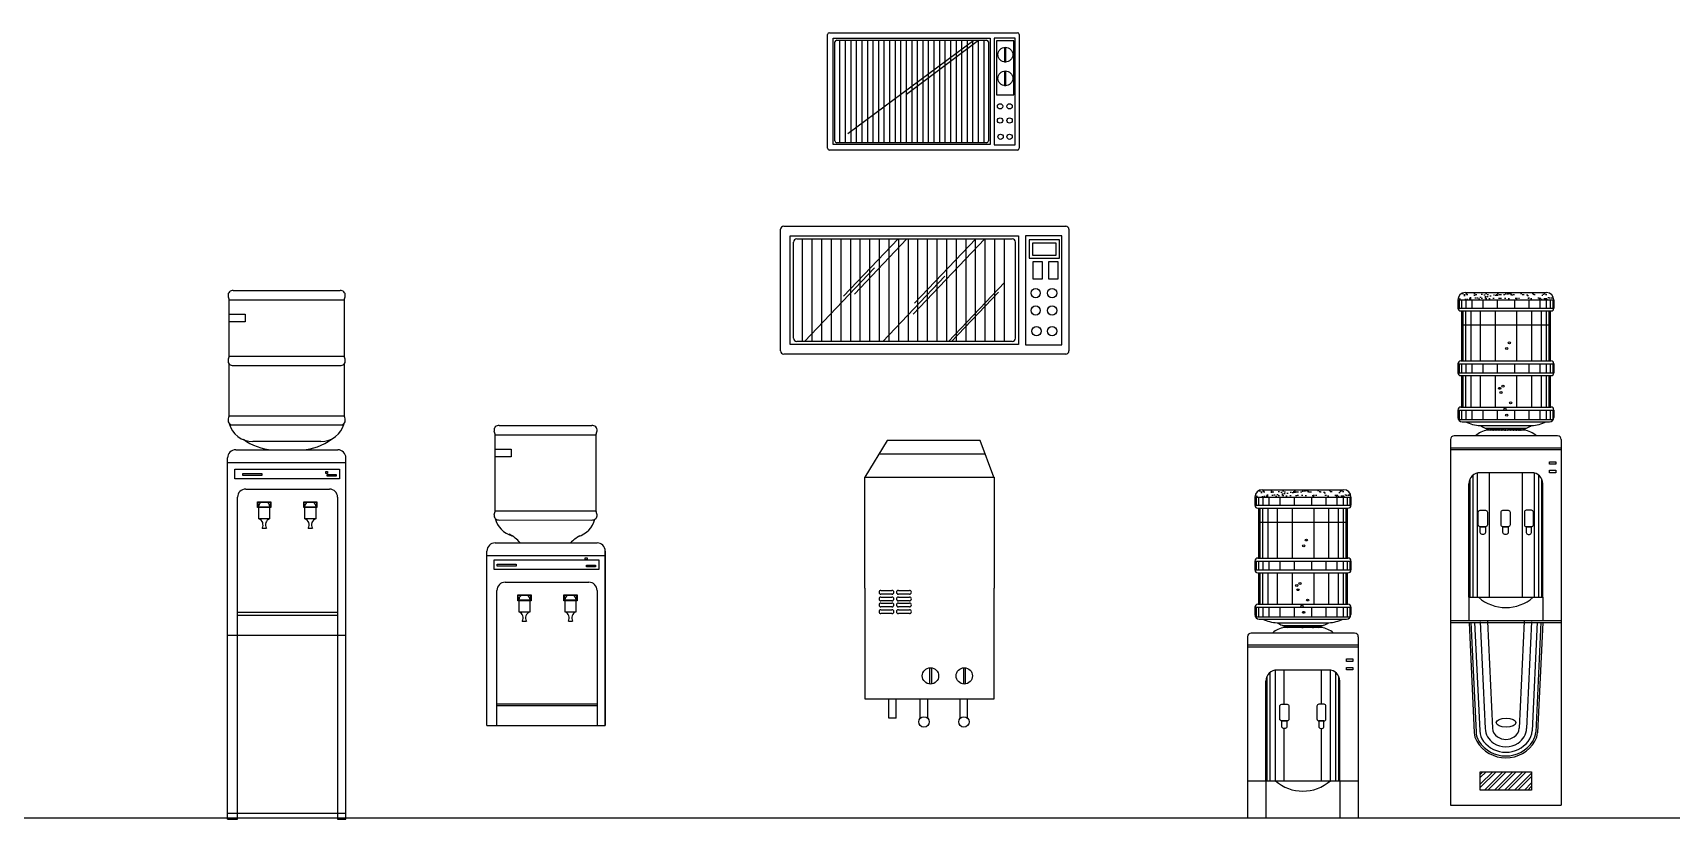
# Model space of a CAD drawing. Header units: inches. Extents: x 11.8 to 54.3, y 10.8 to 35.6.
# Drawn here: x 46.136 to 50.57, y 13.994 to 16.123 of the extents above; entities that cross this region are included whole.
import ezdxf

# ---------------------------------------------------------------- set-up
doc = ezdxf.new("R2010")
doc.units = ezdxf.units.IN
doc.header["$MEASUREMENT"] = 0
for name, color, linetype in [('02', 2, 'Continuous'), ('1', 1, 'Continuous'), ('4', 4, 'Continuous'), ('8', 8, 'Continuous')]:
    doc.layers.add(name, color=color, linetype=linetype)

msp = doc.modelspace()

# ---------------------------------------------------------------- hatches: boundary and pattern name
at = {"layer": '8'}
h = msp.add_hatch(dxfattribs=at)
h.set_pattern_fill('AR-SAND', color=256, scale=0.0004, style=0)
h.set_pattern_definition([(37.5, (-9.658179, -2.739798), (-0.0006400125, 0.0195765295), [0, -0.0154432, 0, -0.017272, 0, -0.01651]), (7.5, (-9.65818, -2.739798), (0.017980931, 0.028673004), [0, -0.0083312, 0, -0.0139192, 0, -0.005334]), (327.5, (-9.670676, -2.739798), (0.031639695, 5.74874e-05), [0, -0.00508, 0, -0.018288, 0, -0.023876]), (317.5, (-9.670676, -2.739798), (0.030542258, 0.008917173), [0, -0.00254, 0, -0.0119888, 0, -0.013716])])
h.paths.add_polyline_path([(50.0123, 15.42, 0.414214), (49.9923, 15.4), (50.2523, 15.4, 0.414214), (50.2323, 15.42)])
h = msp.add_hatch(dxfattribs=at)
h.set_pattern_fill('AR-SAND', color=256, scale=0.0001, style=0)
h.set_pattern_definition([(37.5, (-9.658179, -2.7397983), (-0.00016000313, 0.00489413237), [0, -0.0038608, 0, -0.004318, 0, -0.0041275]), (7.5, (-9.658179, -2.739798), (0.0044952328, 0.007168251), [0, -0.0020828, 0, -0.0034798, 0, -0.0013335]), (327.5, (-9.6613033, -2.7397983), (0.0079099237, 1.437185e-05), [0, -0.00127, 0, -0.004572, 0, -0.005969]), (317.5, (-9.661303, -2.739798), (0.0076355645, 0.0022292932), [0, -0.000635, 0, -0.0029972, 0, -0.003429])])
h.paths.add_polyline_path([(50.0675, 15.0527, 0.022356), (50.0813, 15.0474), (50.1634, 15.0474, 0.022356), (50.1771, 15.0527)])
h = msp.add_hatch(dxfattribs=at)
h.set_pattern_fill('AR-SAND', color=256, scale=0.0004, style=0)
h.set_pattern_definition([(37.5, (-10.207418, -3.27366), (-0.0006400125, 0.0195765295), [0, -0.0154432, 0, -0.017272, 0, -0.01651]), (7.5, (-10.207418, -3.27366), (0.017980931, 0.028673004), [0, -0.0083312, 0, -0.0139192, 0, -0.005334]), (327.5, (-10.219915, -3.27366), (0.031639695, 5.74874e-05), [0, -0.00508, 0, -0.018288, 0, -0.023876]), (317.5, (-10.219915, -3.27366), (0.030542258, 0.008917173), [0, -0.00254, 0, -0.0119888, 0, -0.013716])])
h.paths.add_polyline_path([(49.4631, 14.8862, 0.414214), (49.4431, 14.8662), (49.7031, 14.8662, 0.414214), (49.6831, 14.8862)])
h = msp.add_hatch(dxfattribs=at)
h.set_pattern_fill('AR-SAND', color=256, scale=0.0001, style=0)
h.set_pattern_definition([(37.5, (-10.207418, -3.2736608), (-0.00016000313, 0.00489413237), [0, -0.0038608, 0, -0.004318, 0, -0.0041275]), (7.5, (-10.207418, -3.273661), (0.0044952328, 0.007168251), [0, -0.0020828, 0, -0.0034798, 0, -0.0013335]), (327.5, (-10.210542, -3.2736608), (0.0079099237, 1.437185e-05), [0, -0.00127, 0, -0.004572, 0, -0.005969]), (317.5, (-10.210542, -3.273661), (0.0076355645, 0.0022292932), [0, -0.000635, 0, -0.0029972, 0, -0.003429])])
h.paths.add_polyline_path([(49.5183, 14.5188, 0.022356), (49.532, 14.5136), (49.6142, 14.5136, 0.022356), (49.6279, 14.5188)])
h = msp.add_hatch(dxfattribs=at)
h.set_pattern_fill('ANSI32', color=256, scale=0.002, style=0)
h.set_pattern_definition([(45, (-10.557365, -2.985336), (-0.013470384, 0.013470384), []), (45, (-10.548385, -2.985336), (-0.013470384, 0.013470384), [])])
h.paths.add_polyline_path([(50.1915, 14.1228), (50.0532, 14.1228), (50.0532, 14.0734), (50.1915, 14.0734)])

# ---------------------------------------------------------------- linework, layer by layer
at = {"layer": '02'}
for p, q in [((48.3019, 15.8205), (48.3019, 16.1081)), ((48.3019, 16.1081), (48.7271, 16.1081)), ((48.3069, 15.8305), (48.3069, 16.0981)), ((48.3119, 16.1031), (48.7171, 16.1031)), ((48.3204, 15.8255), (48.3204, 16.1031)), ((48.3354, 15.8255), (48.3354, 16.1031)), ((48.3354, 15.8255), (48.3354, 16.1031)), ((48.3415, 15.8508), (48.683, 16.1031)), ((48.3504, 15.8255), (48.3504, 16.1031)), ((48.3654, 15.8255), (48.3654, 16.1031)), ((48.3804, 15.8255), (48.3804, 16.1031)), ((48.3804, 15.8255), (48.3804, 16.1031)), ((48.3804, 15.8255), (48.3804, 16.1031)), ((48.3954, 15.8255), (48.3954, 16.1031)), ((48.4104, 15.8255), (48.4104, 16.1031)), ((48.4254, 15.8255), (48.4254, 16.1031)), ((48.4254, 15.8255), (48.4254, 16.1031)), ((48.4404, 15.8255), (48.4404, 16.1031)), ((48.4554, 15.8255), (48.4554, 16.1031)), ((48.4704, 15.8255), (48.4704, 16.1031)), ((48.4854, 15.8255), (48.4854, 16.1031)), ((48.5004, 15.8255), (48.5004, 16.1031)), ((48.5004, 15.9572), (48.6949, 16.1031)), ((48.5154, 15.8255), (48.5154, 16.1031)), ((48.5304, 15.8255), (48.5304, 16.1031)), ((48.5454, 15.8255), (48.5454, 16.1031)), ((48.5604, 15.8255), (48.5604, 16.1031)), ((48.5754, 15.8255), (48.5754, 16.1031)), ((48.5904, 15.8255), (48.5904, 16.1031)), ((48.6054, 15.8255), (48.6054, 16.1031)), ((48.6204, 15.8255), (48.6204, 16.1031)), ((48.6354, 15.8255), (48.6354, 16.1031)), ((48.6504, 15.8255), (48.6504, 16.1031)), ((48.6654, 15.8255), (48.6654, 16.1031)), ((48.6804, 15.8255), (48.6804, 16.1031)), ((48.6954, 15.8255), (48.6954, 16.1031)), ((48.7104, 15.8255), (48.7104, 16.1031)), ((48.7221, 16.0981), (48.7221, 15.8305)), ((48.7271, 16.1081), (48.7271, 15.8205)), ((48.7379, 16.1081), (48.7379, 15.82)), ((48.7948, 16.1081), (48.7379, 16.1081)), ((48.7437, 16.1014), (48.7437, 15.9553)), ((48.791, 16.1014), (48.7437, 16.1014)), ((48.791, 15.9553), (48.791, 16.1014)), ((48.7948, 15.82), (48.7948, 16.1081)), ((48.7658, 16.0824), (48.7658, 16.0444)), ((48.7696, 16.0824), (48.7658, 16.0824)), ((48.7696, 16.0444), (48.7696, 16.0824)), ((48.7658, 16.0444), (48.7696, 16.0444)), ((48.7658, 16.0183), (48.7658, 15.9803)), ((48.7696, 16.0183), (48.7658, 16.0183)), ((48.7696, 15.9803), (48.7696, 16.0183)), ((48.7658, 15.9803), (48.7696, 15.9803)), ((48.7437, 15.9553), (48.791, 15.9553)), ((48.7271, 15.8205), (48.3019, 15.8205)), ((48.7171, 15.8255), (48.3119, 15.8255)), ((48.7379, 15.82), (48.7948, 15.82)), ((48.1859, 15.2791), (48.1859, 15.5738)), ((48.1859, 15.5738), (48.8036, 15.5738)), ((48.2033, 15.5651), (48.7863, 15.5651)), ((48.2195, 15.2878), (48.2195, 15.5651)), ((48.2455, 15.2878), (48.2455, 15.5651)), ((48.2715, 15.2878), (48.2715, 15.5651)), ((48.2975, 15.2878), (48.2975, 15.5651)), ((48.3235, 15.2878), (48.3235, 15.5651)), ((48.3299, 15.4097), (48.478, 15.5651)), ((48.3495, 15.2878), (48.3495, 15.5651)), ((48.3597, 15.4159), (48.5018, 15.5651)), ((48.3755, 15.2878), (48.3755, 15.5651)), ((48.4015, 15.2878), (48.4015, 15.5651)), ((48.4275, 15.2878), (48.4275, 15.5651)), ((48.4535, 15.2878), (48.4535, 15.5651)), ((48.4795, 15.2878), (48.4795, 15.5651)), ((48.5055, 15.2878), (48.5055, 15.5651)), ((48.5185, 15.3614), (48.7126, 15.5651)), ((48.5222, 15.3911), (48.688, 15.5651)), ((48.5315, 15.2878), (48.5315, 15.5651)), ((48.5575, 15.2878), (48.5575, 15.5651)), ((48.5835, 15.2878), (48.5835, 15.5651)), ((48.6095, 15.2878), (48.6095, 15.5651)), ((48.6355, 15.2878), (48.6355, 15.5651)), ((48.6615, 15.2878), (48.6615, 15.5651)), ((48.6875, 15.2878), (48.6875, 15.5651)), ((48.7135, 15.2878), (48.7135, 15.5651)), ((48.7395, 15.2878), (48.7395, 15.5651)), ((48.7655, 15.2878), (48.7655, 15.5651)), ((48.8036, 15.5738), (48.8036, 15.2791)), ((48.8224, 15.5738), (48.8224, 15.2782)), ((48.921, 15.5738), (48.8224, 15.5738)), ((48.8325, 15.5623), (48.8325, 15.5127)), ((48.9143, 15.5623), (48.8325, 15.5623)), ((48.9143, 15.5127), (48.9143, 15.5623)), ((48.921, 15.2782), (48.921, 15.5738)), ((48.1946, 15.2965), (48.1946, 15.5565)), ((48.7949, 15.5565), (48.7949, 15.2965)), ((48.8411, 15.5536), (48.8411, 15.5213)), ((48.9057, 15.5536), (48.8411, 15.5536)), ((48.8411, 15.5213), (48.9057, 15.5213)), ((48.9057, 15.5213), (48.9057, 15.5536)), ((48.2249, 15.2878), (48.4143, 15.4866)), ((48.8325, 15.5127), (48.9143, 15.5127)), ((48.8424, 15.5027), (48.8424, 15.4569)), ((48.8684, 15.5027), (48.8424, 15.5027)), ((48.8684, 15.4569), (48.8684, 15.5027)), ((48.8846, 15.5027), (48.8846, 15.4569)), ((48.9106, 15.5027), (48.8846, 15.5027)), ((48.9106, 15.4569), (48.9106, 15.5027)), ((48.436, 15.2878), (48.6041, 15.4643)), ((48.6139, 15.2878), (48.7654, 15.4469)), ((48.8424, 15.4569), (48.8684, 15.4569)), ((48.8846, 15.4569), (48.9106, 15.4569)), ((46.6674, 15.2474), (46.6674, 15.4005)), ((46.6674, 15.4005), (46.9789, 15.4005)), ((46.6784, 15.4257), (46.9679, 15.4257)), ((46.9789, 15.4005), (46.9789, 15.2474)), ((48.6225, 15.2878), (48.7493, 15.4209)), ((49.9923, 15.4, -0.0349), (50.2523, 15.4, -0.0349)), ((49.9956, 15.4, -0.0349), (49.9956, 15.378, -0.0349)), ((50.0023, 15.4, -0.0349), (50.0023, 15.378, -0.0349)), ((50.0136, 15.4, -0.0349), (50.0136, 15.378, -0.0349)), ((50.0301, 15.4, -0.0349), (50.0301, 15.378, -0.0349)), ((50.0599, 15.4, -0.0349), (50.0599, 15.378, -0.0349)), ((50.0986, 15.4, -0.0349), (50.0986, 15.378, -0.0349)), ((50.146, 15.4, -0.0349), (50.146, 15.378, -0.0349)), ((50.1848, 15.4, -0.0349), (50.1848, 15.378, -0.0349)), ((50.2145, 15.4, -0.0349), (50.2145, 15.378, -0.0349)), ((50.2311, 15.4, -0.0349), (50.2311, 15.378, -0.0349)), ((50.2424, 15.4, -0.0349), (50.2424, 15.378, -0.0349)), ((50.249, 15.4, -0.0349), (50.249, 15.378, -0.0349)), ((46.6674, 15.3408), (46.6674, 15.3615)), ((46.6674, 15.3615), (46.7111, 15.3615)), ((46.7111, 15.3408), (46.6674, 15.3408)), ((46.7111, 15.3615), (46.7111, 15.3408)), ((49.9923, 15.378, -0.0349), (50.2523, 15.378, -0.0349)), ((50.0059, 15.37, -0.0349), (50.0059, 15.235, -0.0349)), ((50.013, 15.37, -0.0349), (50.013, 15.235, -0.0349)), ((50.0273, 15.37, -0.0349), (50.0273, 15.235, -0.0349)), ((50.0528, 15.37, -0.0349), (50.0528, 15.235, -0.0349)), ((50.0931, 15.37, -0.0349), (50.0931, 15.235, -0.0349)), ((50.1515, 15.37, -0.0349), (50.1515, 15.235, -0.0349)), ((50.1919, 15.37, -0.0349), (50.1919, 15.235, -0.0349)), ((50.2174, 15.37, -0.0349), (50.2174, 15.235, -0.0349)), ((50.2317, 15.37, -0.0349), (50.2317, 15.235, -0.0349)), ((50.2388, 15.37, -0.0349), (50.2388, 15.235, -0.0349)), ((50.0023, 15.3326, -0.0349), (50.2423, 15.3326, -0.0349)), ((48.8036, 15.2791), (48.1859, 15.2791)), ((48.7863, 15.2878), (48.2033, 15.2878)), ((48.8224, 15.2782), (48.921, 15.2782)), ((46.6674, 15.2474), (46.9789, 15.2474)), ((46.6674, 15.0867), (46.6674, 15.2268)), ((46.6784, 15.2222), (46.9692, 15.2224)), ((46.9789, 15.2268), (46.9789, 15.0867)), ((49.9923, 15.227, -0.0349), (50.2523, 15.227, -0.0349)), ((49.9956, 15.227, -0.0349), (49.9956, 15.203, -0.0349)), ((50.0023, 15.227, -0.0349), (50.0023, 15.203, -0.0349)), ((50.0136, 15.227, -0.0349), (50.0136, 15.203, -0.0349)), ((50.0301, 15.227, -0.0349), (50.0301, 15.203, -0.0349)), ((50.0599, 15.227, -0.0349), (50.0599, 15.203, -0.0349)), ((50.0986, 15.227, -0.0349), (50.0986, 15.203, -0.0349)), ((50.146, 15.227, -0.0349), (50.146, 15.203, -0.0349)), ((50.1848, 15.227, -0.0349), (50.1848, 15.203, -0.0349)), ((50.2145, 15.227, -0.0349), (50.2145, 15.203, -0.0349)), ((50.2311, 15.227, -0.0349), (50.2311, 15.203, -0.0349)), ((50.2424, 15.227, -0.0349), (50.2424, 15.203, -0.0349)), ((50.249, 15.227, -0.0349), (50.249, 15.203, -0.0349)), ((49.9923, 15.203, -0.0349), (50.2523, 15.203, -0.0349)), ((50.0059, 15.195, -0.0349), (50.0059, 15.11, -0.0349)), ((50.013, 15.195, -0.0349), (50.013, 15.11, -0.0349)), ((50.0273, 15.195, -0.0349), (50.0273, 15.11, -0.0349)), ((50.0528, 15.195, -0.0349), (50.0528, 15.11, -0.0349)), ((50.0931, 15.195, -0.0349), (50.0931, 15.11, -0.0349)), ((50.1515, 15.195, -0.0349), (50.1515, 15.11, -0.0349)), ((50.1919, 15.195, -0.0349), (50.1919, 15.11, -0.0349)), ((50.2174, 15.195, -0.0349), (50.2174, 15.11, -0.0349)), ((50.2317, 15.195, -0.0349), (50.2317, 15.11, -0.0349)), ((50.2388, 15.195, -0.0349), (50.2388, 15.11, -0.0349)), ((46.6674, 15.0867), (46.9789, 15.0867)), ((49.9923, 15.102, -0.0349), (50.2523, 15.102, -0.0349)), ((49.9939, 15.0761, -0.0349), (50.2508, 15.0761, -0.0349)), ((49.9956, 15.102, -0.0349), (49.9956, 15.0761, -0.0349)), ((50.0023, 15.102, -0.0349), (50.0023, 15.0761, -0.0349)), ((50.0136, 15.102, -0.0349), (50.0136, 15.0761, -0.0349)), ((50.0301, 15.102, -0.0349), (50.0301, 15.0761, -0.0349)), ((50.0599, 15.102, -0.0349), (50.0599, 15.0761, -0.0349)), ((50.0986, 15.102, -0.0349), (50.0986, 15.0761, -0.0349)), ((50.146, 15.102, -0.0349), (50.146, 15.0761, -0.0349)), ((50.1848, 15.102, -0.0349), (50.1848, 15.0761, -0.0349)), ((50.2145, 15.102, -0.0349), (50.2145, 15.0761, -0.0349)), ((50.2311, 15.102, -0.0349), (50.2311, 15.0761, -0.0349)), ((50.2424, 15.102, -0.0349), (50.2424, 15.0761, -0.0349)), ((50.249, 15.102, -0.0349), (50.249, 15.0761, -0.0349)), ((46.6784, 15.0615), (46.9692, 15.0616)), ((47.3871, 14.8294), (47.3871, 15.035)), ((47.3871, 15.035), (47.6602, 15.035)), ((47.3981, 15.0602), (47.6492, 15.0602)), ((47.6602, 15.035), (47.6602, 14.8294)), ((50.0526, 15.06, -0.0349), (50.1921, 15.06, -0.0349)), ((50.0675, 15.0527, -0.0349), (50.1771, 15.0527, -0.0349)), ((46.6854, 14.9944), (46.9614, 14.9944)), ((46.9155, 15.0167), (46.732, 15.0167)), ((47.3871, 14.9753), (47.3871, 14.996)), ((47.3871, 14.996), (47.4307, 14.996)), ((47.4307, 14.996), (47.4307, 14.9753)), ((49.9723, 14.9998, -0.0349), (50.2723, 14.9998, -0.0349)), ((49.9723, 14.9948, -0.0349), (50.2723, 14.9948, -0.0349)), ((46.6634, 13.9944), (46.6634, 14.9724)), ((46.6634, 14.9601), (46.9834, 14.9601)), ((46.6826, 14.9158), (46.6826, 14.9421)), ((46.6826, 14.9421), (46.966, 14.9421)), ((46.966, 14.9421), (46.966, 14.9158)), ((46.9834, 13.9944), (46.9834, 14.9724)), ((47.4307, 14.9753), (47.3871, 14.9753)), ((46.966, 14.9158), (46.6826, 14.9158)), ((46.7049, 14.9249), (46.7049, 14.93)), ((46.7049, 14.93), (46.7562, 14.93)), ((46.7562, 14.9249), (46.7049, 14.9249)), ((46.7562, 14.93), (46.7562, 14.9249)), ((46.9289, 14.9305), (46.9289, 14.9356)), ((46.9289, 14.9356), (46.934, 14.9356)), ((46.934, 14.9305), (46.9289, 14.9305)), ((46.9329, 14.9226), (46.9329, 14.9271)), ((46.9329, 14.9271), (46.9571, 14.9271)), ((46.9571, 14.9226), (46.9329, 14.9226)), ((46.934, 14.9356), (46.934, 14.9305)), ((46.9571, 14.9271), (46.9571, 14.9226)), ((50.0254, 14.5952, -0.0349), (50.0254, 14.9153, -0.0349)), ((50.0336, 14.5952, -0.0349), (50.0336, 14.9256, -0.0349)), ((50.0453, 14.5952, -0.0349), (50.0453, 14.9322, -0.0349)), ((50.0778, 14.5952, -0.0349), (50.0778, 14.9322, -0.0349)), ((50.1669, 14.5952, -0.0349), (50.1669, 14.9322, -0.0349)), ((50.1994, 14.5952, -0.0349), (50.1994, 14.9322, -0.0349)), ((50.2111, 14.5952, -0.0349), (50.2111, 14.9256, -0.0349)), ((50.2193, 14.5952, -0.0349), (50.2193, 14.9153, -0.0349)), ((46.6903, 13.9944), (46.6903, 14.866)), ((46.7123, 14.888), (46.9391, 14.888)), ((46.7447, 14.8379), (46.7447, 14.8539)), ((46.7447, 14.8539), (46.7806, 14.8539)), ((46.7806, 14.8539), (46.7806, 14.8379)), ((46.8694, 14.8379), (46.8694, 14.8539)), ((46.8694, 14.8539), (46.9053, 14.8539)), ((46.9053, 14.8539), (46.9053, 14.8379)), ((46.9611, 14.866), (46.9611, 13.9944)), ((49.4431, 14.8662), (49.7031, 14.8662)), ((49.4464, 14.8662), (49.4464, 14.8442)), ((49.453, 14.8662), (49.453, 14.8442)), ((49.4644, 14.8662), (49.4644, 14.8442)), ((49.4809, 14.8662), (49.4809, 14.8442)), ((49.5107, 14.8662), (49.5107, 14.8442)), ((49.5494, 14.8662), (49.5494, 14.8442)), ((49.5968, 14.8662), (49.5968, 14.8442)), ((49.6355, 14.8662), (49.6355, 14.8442)), ((49.6653, 14.8662), (49.6653, 14.8442)), ((49.6818, 14.8662), (49.6818, 14.8442)), ((49.6932, 14.8662), (49.6932, 14.8442)), ((49.6998, 14.8662), (49.6998, 14.8442)), ((46.7806, 14.8379), (46.7447, 14.8379)), ((46.7461, 14.8393), (46.7461, 14.8525)), ((46.7461, 14.8525), (46.7792, 14.8525)), ((46.7792, 14.8393), (46.7461, 14.8393)), ((46.748, 14.8393), (46.748, 14.8426)), ((46.748, 14.8074), (46.748, 14.8379)), ((46.7579, 14.8525), (46.7673, 14.8525)), ((46.7772, 14.8426), (46.7772, 14.8393)), ((46.7772, 14.8379), (46.7772, 14.8074)), ((46.7792, 14.8525), (46.7792, 14.8393)), ((46.9053, 14.8379), (46.8694, 14.8379)), ((46.8707, 14.8393), (46.8707, 14.8525)), ((46.8707, 14.8525), (46.9039, 14.8525)), ((46.9039, 14.8393), (46.8707, 14.8393)), ((46.8727, 14.8393), (46.8727, 14.8426)), ((46.8727, 14.8074), (46.8727, 14.8379)), ((46.8826, 14.8525), (46.8919, 14.8525)), ((46.9018, 14.8426), (46.9018, 14.8393)), ((46.9018, 14.8379), (46.9018, 14.8074)), ((46.9039, 14.8525), (46.9039, 14.8393)), ((47.3871, 14.8294), (47.6602, 14.8294)), ((49.4431, 14.8442), (49.7031, 14.8442)), ((49.4567, 14.8362), (49.4567, 14.7012)), ((49.4638, 14.8362), (49.4638, 14.7012)), ((49.478, 14.8362), (49.478, 14.7012)), ((49.5035, 14.8362), (49.5035, 14.7012)), ((49.5439, 14.8362), (49.5439, 14.7012)), ((49.6023, 14.8362), (49.6023, 14.7012)), ((49.6427, 14.8362), (49.6427, 14.7012)), ((49.6682, 14.8362), (49.6682, 14.7012)), ((49.6824, 14.8362), (49.6824, 14.7012)), ((49.6895, 14.8362), (49.6895, 14.7012)), ((46.7772, 14.8074), (46.748, 14.8074)), ((46.7569, 14.7826), (46.7683, 14.7826)), ((46.9018, 14.8074), (46.8727, 14.8074)), ((46.8815, 14.7826), (46.893, 14.7826)), ((47.3981, 14.8042), (47.6505, 14.8044)), ((49.4531, 14.7988), (49.6931, 14.7988)), ((47.3653, 14.2485), (47.3653, 14.7203)), ((47.3873, 14.7423), (47.6633, 14.7423)), ((47.6853, 14.7203), (47.6853, 14.2485)), ((47.6853, 14.2485), (47.6853, 14.7203)), ((47.3653, 14.7085), (47.6853, 14.7085)), ((47.3846, 14.6703), (47.3846, 14.6967)), ((47.3846, 14.6967), (47.6679, 14.6967)), ((47.3928, 14.6794), (47.3928, 14.6845)), ((47.3928, 14.6845), (47.4442, 14.6845)), ((47.4442, 14.6794), (47.3928, 14.6794)), ((47.4442, 14.6845), (47.4442, 14.6794)), ((47.6309, 14.6969), (47.6309, 14.7019)), ((47.6309, 14.7019), (47.636, 14.7019)), ((47.636, 14.6969), (47.6309, 14.6969)), ((47.6348, 14.6772), (47.6348, 14.6817)), ((47.6348, 14.6817), (47.6591, 14.6817)), ((47.6591, 14.6772), (47.6348, 14.6772)), ((47.636, 14.7019), (47.636, 14.6969)), ((47.6591, 14.6817), (47.6591, 14.6772)), ((47.6679, 14.6967), (47.6679, 14.6703)), ((49.4431, 14.6932), (49.7031, 14.6932)), ((49.4464, 14.6932), (49.4464, 14.6692)), ((49.453, 14.6932), (49.453, 14.6692)), ((49.4644, 14.6932), (49.4644, 14.6692)), ((49.4809, 14.6932), (49.4809, 14.6692)), ((49.5107, 14.6932), (49.5107, 14.6692)), ((49.5494, 14.6932), (49.5494, 14.6692)), ((49.5968, 14.6932), (49.5968, 14.6692)), ((49.6355, 14.6932), (49.6355, 14.6692)), ((49.6653, 14.6932), (49.6653, 14.6692)), ((49.6818, 14.6932), (49.6818, 14.6692)), ((49.6932, 14.6932), (49.6932, 14.6692)), ((49.6998, 14.6932), (49.6998, 14.6692)), ((47.6679, 14.6703), (47.3846, 14.6703)), ((47.4143, 14.6359), (47.641, 14.6359)), ((49.4431, 14.6692), (49.7031, 14.6692)), ((49.4567, 14.6612), (49.4567, 14.5762)), ((49.4638, 14.6612), (49.4638, 14.5762)), ((49.478, 14.6612), (49.478, 14.5762)), ((49.5035, 14.6612), (49.5035, 14.5762)), ((49.5439, 14.6612), (49.5439, 14.5762)), ((49.6023, 14.6612), (49.6023, 14.5762)), ((49.6427, 14.6612), (49.6427, 14.5762)), ((49.6682, 14.6612), (49.6682, 14.5762)), ((49.6824, 14.6612), (49.6824, 14.5762)), ((49.6895, 14.6612), (49.6895, 14.5762)), ((47.3923, 14.2485), (47.3923, 14.6139)), ((47.4487, 14.5859), (47.4487, 14.6018)), ((47.4487, 14.6018), (47.4846, 14.6018)), ((47.4501, 14.5873), (47.4501, 14.6005)), ((47.4501, 14.6005), (47.4832, 14.6005)), ((47.4832, 14.5873), (47.4501, 14.5873)), ((47.452, 14.5873), (47.452, 14.5906)), ((47.4619, 14.6005), (47.4713, 14.6005)), ((47.4812, 14.5906), (47.4812, 14.5873)), ((47.4832, 14.6005), (47.4832, 14.5873)), ((47.4846, 14.6018), (47.4846, 14.5859)), ((47.5734, 14.5859), (47.5734, 14.6018)), ((47.5734, 14.6018), (47.6093, 14.6018)), ((47.5747, 14.5873), (47.5747, 14.6005)), ((47.5747, 14.6005), (47.6079, 14.6005)), ((47.6079, 14.5873), (47.5747, 14.5873)), ((47.5767, 14.5873), (47.5767, 14.5906)), ((47.5866, 14.6005), (47.5959, 14.6005)), ((47.6058, 14.5906), (47.6058, 14.5873)), ((47.6079, 14.6005), (47.6079, 14.5873)), ((47.6093, 14.6018), (47.6093, 14.5859)), ((47.663, 14.6139), (47.663, 14.2485)), ((48.4313, 14.6139), (48.4611, 14.6139)), ((48.4611, 14.6034), (48.4313, 14.6034)), ((48.4313, 14.5958), (48.4611, 14.5958)), ((48.4786, 14.6139), (48.5084, 14.6139)), ((48.5084, 14.6034), (48.4786, 14.6034)), ((48.4786, 14.5958), (48.5084, 14.5958)), ((46.9611, 14.5536), (46.6903, 14.5536)), ((46.9611, 14.5454), (46.6903, 14.5454)), ((47.4846, 14.5859), (47.4487, 14.5859)), ((47.452, 14.5553), (47.452, 14.5859)), ((47.4812, 14.5553), (47.452, 14.5553)), ((47.4812, 14.5859), (47.4812, 14.5553)), ((47.6093, 14.5859), (47.5734, 14.5859)), ((47.5767, 14.5553), (47.5767, 14.5859)), ((47.6058, 14.5553), (47.5767, 14.5553)), ((47.6058, 14.5859), (47.6058, 14.5553)), ((48.4611, 14.5854), (48.4313, 14.5854)), ((48.4313, 14.5796), (48.4611, 14.5796)), ((48.4611, 14.5691), (48.4313, 14.5691)), ((48.4313, 14.5615), (48.4611, 14.5615)), ((48.4611, 14.5511), (48.4313, 14.5511)), ((48.5084, 14.5854), (48.4786, 14.5854)), ((48.4786, 14.5796), (48.5084, 14.5796)), ((48.5084, 14.5691), (48.4786, 14.5691)), ((48.4786, 14.5615), (48.5084, 14.5615)), ((48.5084, 14.5511), (48.4786, 14.5511)), ((49.4431, 14.5682), (49.7031, 14.5682)), ((49.4447, 14.5422), (49.7015, 14.5422)), ((49.4464, 14.5682), (49.4464, 14.5422)), ((49.453, 14.5682), (49.453, 14.5422)), ((49.4644, 14.5682), (49.4644, 14.5422)), ((49.4809, 14.5682), (49.4809, 14.5422)), ((49.5107, 14.5682), (49.5107, 14.5422)), ((49.5494, 14.5682), (49.5494, 14.5422)), ((49.5968, 14.5682), (49.5968, 14.5422)), ((49.6355, 14.5682), (49.6355, 14.5422)), ((49.6653, 14.5682), (49.6653, 14.5422)), ((49.6818, 14.5682), (49.6818, 14.5422)), ((49.6932, 14.5682), (49.6932, 14.5422)), ((49.6998, 14.5682), (49.6998, 14.5422)), ((47.4609, 14.5305), (47.4723, 14.5305)), ((47.5855, 14.5305), (47.597, 14.5305)), ((49.5034, 14.5262), (49.6428, 14.5262)), ((49.5183, 14.5188), (49.6279, 14.5188)), ((50.0276, 14.5274, -0.0349), (50.0416, 14.2302, -0.0349)), ((50.0376, 14.5279, -0.0349), (50.0515, 14.2335, -0.0349)), ((50.0525, 14.5286, -0.0349), (50.0662, 14.2401, -0.0349)), ((50.0725, 14.5296, -0.0349), (50.0862, 14.241, -0.0349)), ((50.1722, 14.5296, -0.0349), (50.1585, 14.241, -0.0349)), ((50.1921, 14.5286, -0.0349), (50.1785, 14.2401, -0.0349)), ((50.2071, 14.5279, -0.0349), (50.1932, 14.2335, -0.0349)), ((50.2171, 14.5274, -0.0349), (50.203, 14.2302, -0.0349)), ((46.6634, 14.4923), (46.9834, 14.4923)), ((49.4231, 14.466), (49.7231, 14.466)), ((49.4231, 14.461), (49.7231, 14.461)), ((48.5629, 14.4044), (48.5629, 14.3604)), ((48.5679, 14.4044), (48.5679, 14.3604)), ((48.6544, 14.4044), (48.6544, 14.3604)), ((48.6594, 14.4044), (48.6594, 14.3604)), ((49.4761, 14.0983), (49.4761, 14.3815)), ((49.4844, 14.0983), (49.4844, 14.3918)), ((49.4988, 14.0983), (49.4988, 14.3983)), ((49.5226, 14.3055), (49.5226, 14.3983)), ((49.6236, 14.3055), (49.6236, 14.3983)), ((49.6474, 14.0983), (49.6474, 14.3983)), ((49.6618, 14.0983), (49.6618, 14.3918)), ((49.6701, 14.0983), (49.6701, 14.3815)), ((47.663, 14.3059), (47.3923, 14.3059)), ((47.663, 14.3016), (47.3923, 14.3016)), ((48.4523, 14.2678), (48.4523, 14.32)), ((48.4723, 14.2678), (48.4723, 14.32)), ((48.5378, 14.2678), (48.5378, 14.32)), ((48.5578, 14.2678), (48.5578, 14.32)), ((48.6459, 14.2678), (48.6459, 14.32)), ((48.6659, 14.2678), (48.6659, 14.32)), ((47.3653, 14.2485), (47.6853, 14.2485)), ((48.4723, 14.2678), (48.4523, 14.2678)), ((49.5226, 14.0983), (49.5226, 14.2402)), ((49.6236, 14.0983), (49.6236, 14.2402)), ((46.6634, 14.0112), (46.9834, 14.0112)), ((46.6634, 13.9944), (46.6903, 13.9944)), ((46.9611, 13.9944), (46.9834, 13.9944))]:
    msp.add_line(p, q, dxfattribs=at)
at = {"layer": '02', "elevation": -0.0349}
for points in [[(50.2408, 14.9621), (50.2571, 14.9621), (50.2571, 14.9553), (50.2408, 14.9553)], [(50.2408, 14.9391), (50.2571, 14.9391), (50.2571, 14.9323), (50.2408, 14.9323)]]:
    msp.add_lwpolyline(points, close=True, dxfattribs=at)
for points in [[(50.0528, 14.8305), (50.0674, 14.8305, -0.414214), (50.0724, 14.8255), (50.0724, 14.7909, -0.414214), (50.0674, 14.7859), (50.0528, 14.7859, -0.414214), (50.0478, 14.7909), (50.0478, 14.8255, -0.414214)], [(50.1142, 14.8305), (50.1287, 14.8305, -0.414214), (50.1337, 14.8255), (50.1337, 14.7909, -0.414214), (50.1287, 14.7859), (50.1142, 14.7859, -0.414214), (50.1092, 14.7909), (50.1092, 14.8255, -0.414214)], [(50.1918, 14.8305), (50.1773, 14.8305, 0.414214), (50.1723, 14.8255), (50.1723, 14.7909, 0.414214), (50.1773, 14.7859), (50.1918, 14.7859, 0.414214), (50.1968, 14.7909), (50.1968, 14.8255, 0.414214)], [(50.0531, 14.7859), (50.0671, 14.7859), (50.0671, 14.7703, -0.414214), (50.0621, 14.7653), (50.0581, 14.7653, -0.414214), (50.0531, 14.7703)], [(50.1145, 14.7859), (50.1285, 14.7859), (50.1285, 14.7703, -0.414214), (50.1235, 14.7653), (50.1195, 14.7653, -0.414214), (50.1145, 14.7703)], [(50.1916, 14.7859), (50.1776, 14.7859), (50.1776, 14.7703, 0.414214), (50.1826, 14.7653), (50.1866, 14.7653, 0.414214), (50.1916, 14.7703)]]:
    msp.add_lwpolyline(points, format="xyb", close=True, dxfattribs=at)
at = {"layer": '02'}
for points in [[(49.6915, 14.4283), (49.7078, 14.4283), (49.7078, 14.4215), (49.6915, 14.4215)], [(49.6915, 14.4052), (49.7078, 14.4052), (49.7078, 14.3984), (49.6915, 14.3984)]]:
    msp.add_lwpolyline(points, close=True, dxfattribs=at)
for points in [[(49.5157, 14.3055), (49.5302, 14.3055, -0.414214), (49.5352, 14.3005), (49.5352, 14.2658, -0.414214), (49.5302, 14.2608), (49.5157, 14.2608, -0.414214), (49.5107, 14.2658), (49.5107, 14.3005, -0.414214)], [(49.6305, 14.3055), (49.616, 14.3055, 0.414214), (49.611, 14.3005), (49.611, 14.2658, 0.414214), (49.616, 14.2608), (49.6305, 14.2608, 0.414214), (49.6355, 14.2658), (49.6355, 14.3005, 0.414214)], [(49.516, 14.2608), (49.53, 14.2608), (49.53, 14.2452, -0.414214), (49.525, 14.2402), (49.521, 14.2402, -0.414214), (49.516, 14.2452)], [(49.6302, 14.2608), (49.6162, 14.2608), (49.6162, 14.2452, 0.414214), (49.6212, 14.2402), (49.6252, 14.2402, 0.414214), (49.6302, 14.2452)]]:
    msp.add_lwpolyline(points, format="xyb", close=True, dxfattribs=at)
for centre, radius in [((48.7681, 16.0638), 0.0201), ((48.7681, 15.9997), 0.0201), ((48.7537, 15.924), 0.00715), ((48.7795, 15.924), 0.00715), ((48.7537, 15.8856), 0.00715), ((48.7795, 15.8856), 0.00715), ((48.7552, 15.8415), 0.00715), ((48.7795, 15.8415), 0.00715), ((48.8498, 15.4184), 0.0124), ((48.8945, 15.4184), 0.0124), ((48.8498, 15.3713), 0.0124), ((48.8945, 15.3713), 0.0124), ((48.8523, 15.3155), 0.0124), ((48.8945, 15.3155), 0.0124), ((48.5654, 14.3824), 0.0221), ((48.6569, 14.3824), 0.0221), ((48.5478, 14.2577), 0.0142), ((48.6559, 14.2577), 0.0142)]:
    msp.add_circle(centre, radius, dxfattribs=at)
for centre, radius, start, end in [((48.3119, 16.0981), 0.005, 90, 180), ((48.7171, 16.0981), 0.005, 0, 90), ((48.3119, 15.8305), 0.005, 180, 270), ((48.7171, 15.8305), 0.005, 270, 0), ((48.2033, 15.5565), 0.00867, 90, 180), ((48.7863, 15.5565), 0.00867, 0, 90), ((46.6773, 15.4129), 0.0128, 84.9729, 186.515), ((46.7158, 15.419), 0.0518, 188.3636, 200.9683), ((46.969, 15.4129), 0.0128, 353.485, 95.0271), ((46.9305, 15.419), 0.0518, 339.0317, 351.6364), ((48.2033, 15.2965), 0.00867, 180, 270), ((48.7863, 15.2965), 0.00867, 270, 0), ((46.7158, 15.2289), 0.0518, 159.0317, 171.6364), ((46.6773, 15.235), 0.0128, 173.485, 275.0271), ((46.969, 15.235), 0.0128, 264.9729, 6.515), ((46.9305, 15.2289), 0.0518, 8.3636, 20.9683), ((46.7158, 15.0682), 0.0518, 159.0317, 171.6364), ((46.6773, 15.0742), 0.0128, 173.485, 275.0271), ((46.969, 15.0742), 0.0128, 264.9729, 6.515), ((46.9305, 15.0682), 0.0518, 8.3636, 20.9683), ((46.7308, 15.0818), 0.0651, 194.3473, 271.0006), ((46.9165, 15.0804), 0.0637, 269.1021, 346.6276), ((47.397, 15.0474), 0.0128, 84.9729, 186.515), ((47.4354, 15.0535), 0.0518, 188.3636, 200.9683), ((47.6504, 15.0474), 0.0128, 353.485, 95.0271), ((47.6119, 15.0535), 0.0518, 339.0317, 351.6364), ((46.6854, 14.9724), 0.022, 90, 180), ((46.7927, 15.1381), 0.144, 232.9733, 266.6703), ((46.8574, 15.1379), 0.144, 273.3297, 307.0267), ((46.9614, 14.9724), 0.022, 0, 90), ((46.7123, 14.866), 0.022, 90, 180), ((46.9391, 14.866), 0.022, 0, 90), ((46.7579, 14.8426), 0.0099, 90, 180), ((46.7673, 14.8426), 0.0099, 0, 90), ((46.8826, 14.8426), 0.0099, 90, 180), ((46.8919, 14.8426), 0.0099, 0, 90), ((47.397, 14.817), 0.0128, 173.485, 275.0271), ((47.4354, 14.8109), 0.0518, 159.0317, 171.6364), ((47.4505, 14.8245), 0.0651, 194.3473, 254.1195), ((47.6504, 14.817), 0.0128, 264.9729, 6.515), ((47.6119, 14.8109), 0.0518, 8.3636, 20.9683), ((46.7423, 14.7914), 0.017, 328.876, 70.4859), ((46.7828, 14.7914), 0.017, 109.5141, 211.124), ((46.867, 14.7914), 0.017, 328.876, 70.4859), ((46.9075, 14.7914), 0.017, 109.5141, 211.124), ((47.3825, 14.6829), 0.0936, 39.3984, 62.4976), ((47.5943, 14.8224), 0.0651, 285.8805, 345.6527), ((47.3873, 14.7203), 0.022, 90, 180), ((47.6597, 14.6782), 0.0936, 117.5024, 136.713), ((47.6633, 14.7203), 0.022, 0, 90), ((47.4143, 14.6139), 0.022, 90, 180), ((47.641, 14.6139), 0.022, 0, 90), ((47.4619, 14.5906), 0.0099, 90, 180), ((47.4713, 14.5906), 0.0099, 0, 90), ((47.5866, 14.5906), 0.0099, 90, 180), ((47.5959, 14.5906), 0.0099, 0, 90), ((48.4313, 14.6087), 0.00524, 90, 270), ((48.4313, 14.5906), 0.00524, 90, 270), ((48.4611, 14.6087), 0.00524, 270, 90), ((48.4611, 14.5906), 0.00524, 270, 90), ((48.4786, 14.6087), 0.00524, 90, 270), ((48.4786, 14.5906), 0.00524, 90, 270), ((48.5084, 14.6087), 0.00524, 270, 90), ((48.5084, 14.5906), 0.00524, 270, 90), ((47.4463, 14.5393), 0.017, 328.876, 70.4859), ((47.4868, 14.5393), 0.017, 109.5141, 211.124), ((47.571, 14.5393), 0.017, 328.876, 70.4859), ((47.6115, 14.5393), 0.017, 109.5141, 211.124), ((48.4313, 14.5744), 0.00524, 90, 270), ((48.4313, 14.5563), 0.00524, 90, 270), ((48.4611, 14.5744), 0.00524, 270, 90), ((48.4611, 14.5563), 0.00524, 270, 90), ((48.4786, 14.5744), 0.00524, 90, 270), ((48.4786, 14.5563), 0.00524, 90, 270), ((48.5084, 14.5744), 0.00524, 270, 90), ((48.5084, 14.5563), 0.00524, 270, 90), ((50.1014, 14.2359, -0.0349), 0.05, 182.7082, 217.8427), ((50.1161, 14.2425, -0.0349), 0.05, 182.7082, 237.2772), ((50.1161, 14.2425, -0.0349), 0.03, 182.7082, 237.2772), ((50.1285, 14.2425, -0.0349), 0.03, 302.7228, 357.2918), ((50.1285, 14.2425, -0.0349), 0.05, 302.7228, 357.2918), ((50.1432, 14.2359, -0.0349), 0.05, 322.1573, 357.2918), ((50.0916, 14.2325, -0.0349), 0.05, 182.7082, 212.5101), ((50.1223, 14.2521, -0.0349), 0.0865, 212.5101, 327.4899), ((50.1223, 14.2521, -0.0349), 0.0765, 217.8427, 322.1573), ((50.1223, 14.2521, -0.0349), 0.0615, 237.2772, 302.7228), ((50.1223, 14.2521, -0.0349), 0.0415, 237.2772, 302.7228), ((50.1531, 14.2325, -0.0349), 0.05, 327.4899, 357.2918)]:
    msp.add_arc(centre, radius, start, end, dxfattribs=at)
for centre, major_axis, ratio in [((50.1248, 15.2683, -0.0349), (-0.00326, 0), 0.799995), ((50.1319, 15.284, -0.0349), (-0.00326, 0), 0.799995), ((50.1058, 15.1607, -0.0349), (-0.00326, 0), 0.799995), ((50.1143, 15.1666, -0.0349), (-0.00326, 0), 0.799995), ((50.1091, 15.1496, -0.0349), (-0.00326, 0), 0.799995), ((50.1352, 15.1216, -0.0349), (-0.00326, 0), 0.799995), ((50.1202, 15.1046, -0.0349), (-0.00326, 0), 0.799995), ((50.1248, 15.0883, -0.0349), (-0.00326, 0), 0.799995), ((49.5755, 14.7345), (-0.00326, 0), 0.799995), ((49.5827, 14.7501), (-0.00326, 0), 0.799995), ((49.5651, 14.6327), (-0.00326, 0), 0.799995), ((49.5566, 14.6268), (-0.00326, 0), 0.799995), ((49.5599, 14.6157), (-0.00326, 0), 0.799995), ((49.586, 14.5877), (-0.00326, 0), 0.799995), ((49.5709, 14.5708), (-0.00326, 0), 0.799995), ((49.5755, 14.5544), (-0.00326, 0), 0.799995), ((50.1229, 14.2559, -0.0349), (-0.0265, 0), 0.464937)]:
    msp.add_ellipse(centre, major_axis=major_axis, ratio=ratio, dxfattribs=at)
at = {"layer": '1'}
msp.add_line((33.6152, 13.9983), (53.9414, 13.9983), dxfattribs=at)
at = {"layer": '4'}
for p, q in [((48.2869, 15.8105), (48.2869, 16.1181)), ((48.2919, 16.1231), (48.8007, 16.1231)), ((48.8057, 16.1181), (48.8057, 15.8105)), ((48.8007, 15.8055), (48.2919, 15.8055)), ((48.1599, 15.2618), (48.1599, 15.5911)), ((48.1686, 15.5998), (48.9313, 15.5998)), ((48.9399, 15.5911), (48.9399, 15.2618)), ((49.9923, 15.4, -0.0349), (49.9923, 15.378, -0.0349)), ((50.0123, 15.42, -0.0349), (50.2323, 15.42, -0.0349)), ((50.2523, 15.4, -0.0349), (50.2523, 15.378, -0.0349)), ((50.0003, 15.37, -0.0349), (50.2443, 15.37, -0.0349)), ((50.0023, 15.37, -0.0349), (50.0023, 15.235, -0.0349)), ((50.2423, 15.37, -0.0349), (50.2423, 15.235, -0.0349)), ((48.9313, 15.2531), (48.1686, 15.2531)), ((49.9923, 15.227, -0.0349), (49.9923, 15.203, -0.0349)), ((50.0003, 15.235, -0.0349), (50.2443, 15.235, -0.0349)), ((50.2523, 15.227, -0.0349), (50.2523, 15.203, -0.0349)), ((50.0003, 15.195, -0.0349), (50.2443, 15.195, -0.0349)), ((50.0023, 15.195, -0.0349), (50.0023, 15.11, -0.0349)), ((50.2423, 15.195, -0.0349), (50.2423, 15.11, -0.0349)), ((49.9923, 15.102, -0.0349), (49.9923, 15.082, -0.0349)), ((50.0003, 15.11, -0.0349), (50.2443, 15.11, -0.0349)), ((50.2523, 15.102, -0.0349), (50.2523, 15.082, -0.0349)), ((50.2623, 15.0322, -0.0349), (49.9823, 15.0322, -0.0349)), ((50.0043, 15.07, -0.0349), (50.2403, 15.07, -0.0349)), ((50.1723, 15.0474, -0.0349), (50.0723, 15.0474, -0.0349)), ((48.4479, 15.0196), (48.3874, 14.92)), ((48.6999, 15.0196), (48.4479, 15.0196)), ((48.7371, 14.92), (48.6999, 15.0196)), ((49.9723, 15.0222, -0.0349), (49.9723, 14.5322, -0.0349)), ((50.2723, 15.0222, -0.0349), (50.2723, 14.5322, -0.0349)), ((48.7138, 14.9824), (48.4252, 14.9824)), ((48.3874, 14.92), (48.7371, 14.92)), ((50.0223, 14.5952, -0.0349), (50.0223, 14.9022, -0.0349)), ((50.1923, 14.9322, -0.0349), (50.0523, 14.9322, -0.0349)), ((50.2223, 14.5952, -0.0349), (50.2223, 14.9022, -0.0349)), ((49.4431, 14.8662), (49.4431, 14.8442)), ((49.4631, 14.8862), (49.6831, 14.8862)), ((49.7031, 14.8662), (49.7031, 14.8442)), ((49.4511, 14.8362), (49.6951, 14.8362)), ((49.4531, 14.8362), (49.4531, 14.7012)), ((49.6931, 14.8362), (49.6931, 14.7012)), ((49.4431, 14.6932), (49.4431, 14.6692)), ((49.4511, 14.7012), (49.6951, 14.7012)), ((49.7031, 14.6932), (49.7031, 14.6692)), ((49.4511, 14.6612), (49.6951, 14.6612)), ((49.4531, 14.6612), (49.4531, 14.5762)), ((49.6931, 14.6612), (49.6931, 14.5762)), ((50.0223, 14.5952, -0.0349), (50.0223, 14.5322, -0.0349)), ((50.0223, 14.5952, -0.0349), (50.2223, 14.5952, -0.0349)), ((50.2223, 14.5952, -0.0349), (50.2223, 14.5322, -0.0349)), ((49.4431, 14.5682), (49.4431, 14.5482)), ((49.4511, 14.5762), (49.6951, 14.5762)), ((49.7031, 14.5682), (49.7031, 14.5482)), ((49.7131, 14.4983), (49.4331, 14.4983)), ((49.4551, 14.5362), (49.6911, 14.5362)), ((49.6231, 14.5136), (49.5231, 14.5136)), ((49.9723, 14.5322, -0.0349), (49.9723, 14.0322, -0.0349)), ((49.9723, 14.5322, -0.0349), (50.2723, 14.5322, -0.0349)), ((49.9723, 14.5272, -0.0349), (50.2723, 14.5272, -0.0349)), ((50.0226, 14.5272, -0.0349), (50.0367, 14.2286, -0.0349)), ((50.2221, 14.5272, -0.0349), (50.208, 14.2286, -0.0349)), ((50.2723, 14.5322, -0.0349), (50.2723, 14.0322, -0.0349)), ((49.4231, 14.4883), (49.4231, 13.9983)), ((49.7231, 14.4883), (49.7231, 13.9983)), ((49.4731, 14.0983), (49.4731, 14.3683)), ((49.6431, 14.3983), (49.5031, 14.3983)), ((49.6731, 14.0983), (49.6731, 14.3683)), ((49.4231, 14.0983), (49.7231, 14.0983)), ((49.4731, 14.0983), (49.4731, 13.9983)), ((49.6731, 14.0983), (49.6731, 13.9983)), ((49.9723, 14.0322, -0.0349), (50.2723, 14.0322, -0.0349)), ((49.4231, 13.9983), (49.7231, 13.9983))]:
    msp.add_line(p, q, dxfattribs=at)
for points in [[(48.3874, 14.62), (48.3874, 14.92), (48.7374, 14.92), (48.7374, 14.62)], [(48.3874, 14.62), (48.3874, 14.32), (48.7374, 14.32), (48.7374, 14.62)]]:
    msp.add_lwpolyline(points, dxfattribs=at)
at = {"layer": '4', "elevation": -0.0349}
msp.add_lwpolyline([(50.0532, 14.1228), (50.1915, 14.1228), (50.1915, 14.0734), (50.0532, 14.0734)], close=True, dxfattribs=at)
at = {"layer": '4'}
for centre, radius, start, end in [((48.2919, 16.1181), 0.005, 90, 180), ((48.8007, 16.1181), 0.005, 0, 90), ((48.2919, 15.8105), 0.005, 180, 270), ((48.8007, 15.8105), 0.005, 270, 0), ((48.1686, 15.5911), 0.00867, 90, 180), ((48.9313, 15.5911), 0.00867, 0, 90), ((50.0123, 15.4, -0.0349), 0.02, 90, 180), ((50.2323, 15.4, -0.0349), 0.02, 0, 90), ((50.0003, 15.378, -0.0349), 0.008, 180, 270), ((50.2443, 15.378, -0.0349), 0.008, 270, 0), ((48.1686, 15.2618), 0.00867, 180, 270), ((48.9313, 15.2618), 0.00867, 270, 0), ((50.0003, 15.227, -0.0349), 0.008, 90, 180), ((50.2443, 15.227, -0.0349), 0.008, 0, 90), ((50.0003, 15.203, -0.0349), 0.008, 180, 270), ((50.2443, 15.203, -0.0349), 0.008, 270, 0), ((50.0003, 15.102, -0.0349), 0.008, 90, 180), ((50.0043, 15.082, -0.0349), 0.012, 180, 270), ((50.2403, 15.082, -0.0349), 0.012, 270, 0), ((50.2443, 15.102, -0.0349), 0.008, 0, 90), ((49.9823, 15.0222, -0.0349), 0.01, 90, 180), ((50.0586, 15.1659, -0.0349), 0.1061, 244.7068, 266.7825), ((50.0814, 14.986, -0.0349), 0.0621, 98.3636, 131.9152), ((50.1328, 15.2035, -0.0349), 0.1644, 240.7925, 251.7208), ((50.1118, 15.2035, -0.0349), 0.1644, 288.2792, 299.2075), ((50.1633, 14.986, -0.0349), 0.0621, 48.0848, 81.6364), ((50.1861, 15.1659, -0.0349), 0.1061, 273.2175, 295.2932), ((50.2623, 15.0222, -0.0349), 0.01, 0, 90), ((50.0523, 14.9022, -0.0349), 0.03, 90, 180), ((50.1923, 14.9022, -0.0349), 0.03, 0, 90), ((49.4631, 14.8662), 0.02, 90, 180), ((49.6831, 14.8662), 0.02, 0, 90), ((49.4511, 14.8442), 0.008, 180, 270), ((49.6951, 14.8442), 0.008, 270, 0), ((49.4511, 14.6932), 0.008, 90, 180), ((49.6951, 14.6932), 0.008, 0, 90), ((49.4511, 14.6692), 0.008, 180, 270), ((49.6951, 14.6692), 0.008, 270, 0), ((50.1223, 14.6804, -0.0349), 0.1131, 228.923, 311.077), ((49.4511, 14.5682), 0.008, 90, 180), ((49.4551, 14.5482), 0.012, 180, 270), ((49.6911, 14.5482), 0.012, 270, 0), ((49.6951, 14.5682), 0.008, 0, 90), ((49.4331, 14.4883), 0.01, 90, 180), ((49.5093, 14.6321), 0.1061, 244.7068, 266.7825), ((49.5321, 14.4521), 0.0621, 98.3636, 131.9152), ((49.5836, 14.6697), 0.1644, 240.7925, 251.7208), ((49.5626, 14.6697), 0.1644, 288.2792, 299.2075), ((49.6141, 14.4521), 0.0621, 48.0848, 81.6364), ((49.6369, 14.6321), 0.1061, 273.2175, 295.2932), ((49.7131, 14.4883), 0.01, 0, 90), ((49.5031, 14.3683), 0.03, 90, 180), ((49.6431, 14.3683), 0.03, 0, 90), ((50.0866, 14.231, -0.0349), 0.05, 182.7082, 210.6173), ((50.1223, 14.2521, -0.0349), 0.0915, 210.6173, 329.3827), ((50.158, 14.231, -0.0349), 0.05, 329.3827, 357.2918), ((49.5731, 14.1836), 0.1131, 228.923, 311.077)]:
    msp.add_arc(centre, radius, start, end, dxfattribs=at)

doc.saveas('drawing.dxf')
